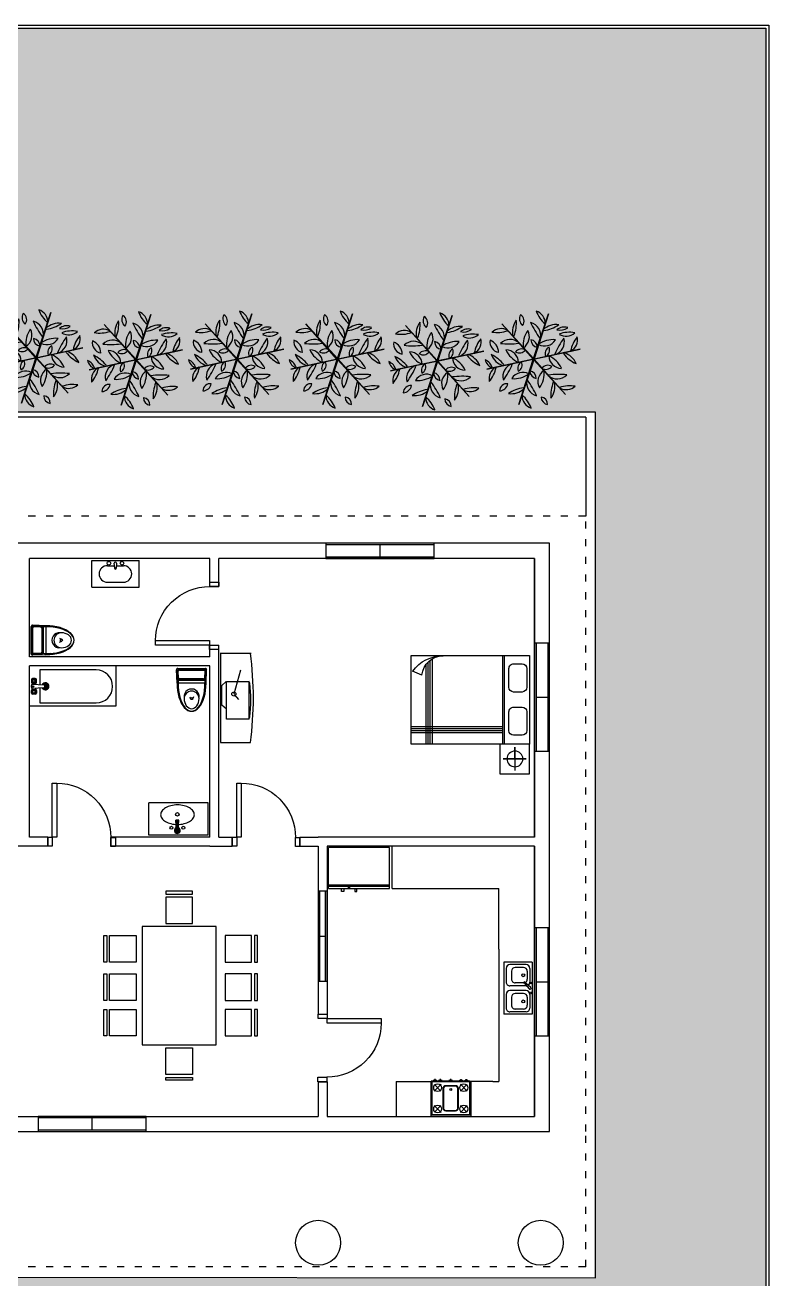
# Model space of a CAD drawing. Header units: millimetres. Extents: x 698 to 3284, y 241 to 3435.
# Drawn here: x 2027 to 3284, y 1314 to 3435 of the extents above; entities that cross this region are included whole.
import ezdxf

# ---------------------------------------------------------------- set-up
doc = ezdxf.new("R2010")
doc.units = ezdxf.units.MM
doc.linetypes.add('120', pattern=[200000, 100000, 100000])
doc.linetypes.add('ACAD_ISO03W100', pattern=[30, 12, -18])
for name, color, linetype in [('Blocks', 130, 'Continuous'), ('Door', 210, 'Continuous'), ('Garden', 90, 'Continuous'), ('Window', 40, 'Continuous')]:
    doc.layers.add(name, color=color, linetype=linetype)
doc.styles.add('DIM', font='txt')

# ---------------------------------------------------------------- blocks, each defined once
blk = doc.blocks.new('window2')
at = {"layer": 'Window'}
for p, q in [((182.88, 25.4), (0, 25.4)), ((0, 25.4), (0, 0)), ((182.88, 22.86), (0, 22.86)), ((91.44, 2.54), (91.44, 22.86)), ((182.88, 0), (182.88, 25.4)), ((0, 2.54), (182.88, 2.54)), ((0, 0), (182.88, 0))]:
    blk.add_line(p, q, dxfattribs=at)
blk = doc.blocks.new('Door1')
at = {"layer": 'Door'}
for points in [[(99.1, 15.9), (106.7, 15.9), (106.7, 107.4), (99.1, 107.4)], [(0, 0), (7.6, 0), (7.6, 15.2), (0, 15.2)], [(106.7, 0.7), (114.3, 0.7), (114.3, 15.9), (106.7, 15.9)]]:
    blk.add_lwpolyline(points, close=True, dxfattribs=at)
blk.add_arc((99.1, 15.9), 91.4, 90, 180.4388, dxfattribs=at)
blk = doc.blocks.new('window1')
at = {"layer": 'Window'}
for p, q in [((152.4, 15.24), (0, 15.24)), ((0, 15.24), (0, 0)), ((152.4, 12.7), (0, 12.7)), ((0, 2.54), (152.4, 2.54)), ((0, 0), (152.4, 0)), ((76.2, 2.54), (76.2, 12.7)), ((152.4, 0), (152.4, 15.24))]:
    blk.add_line(p, q, dxfattribs=at)
blk = doc.blocks.new('A$C2DCE4A65')
at = {"color": 0}
for p, q in [((0.778, 0.797), (1.017, 1.519)), ((0.78, 0.788), (1.017, 1.519)), ((1.017, 1.519), (0.788, 0.795)), ((0.266, 1.359), (0.778, 0.797)), ((0.77, 0.79), (0.266, 1.359)), ((0.78, 0.788), (0.266, 1.359)), ((0.78, 0.788), (1.531, 0.948)), ((0.788, 0.795), (1.531, 0.948)), ((1.531, 0.948), (0.79, 0.785)), ((0.029, 0.628), (0.77, 0.79)), ((0.78, 0.788), (0.029, 0.628)), ((0.773, 0.781), (0.029, 0.628)), ((0.78, 0.788), (0.543, 0.057)), ((0.543, 0.057), (0.773, 0.781)), ((0.782, 0.778), (0.543, 0.057)), ((0.78, 0.788), (1.294, 0.217)), ((1.294, 0.217), (0.782, 0.778)), ((0.79, 0.785), (1.294, 0.217))]:
    blk.add_line(p, q, dxfattribs=at)
for centre, major_axis, start_param, end_param in [((0.76, 1.223), (-0.228, 0.228), 0.145772, 0.977324), ((-0.054, 1.367), (-0.394, 0.394), 3.546457, 4.015769), ((0.692, 1.437), (-0.099, 0.099), 0.291497, 1.653535), ((0.507, 1.402), (0.084, 0.084), 4.84964, 6.520169), ((1.299, 1.742), (-0.362, 0.362), 1.141233, 1.641713), ((0.753, 1.358), (-0.152, 0.152), 3.922628, 5.184495), ((0.254, 1.065), (0.152, 0.152), 0.257436, 1.519304), ((0.195, 1.73), (-0.362, 0.362), 2.188431, 2.68891), ((1.021, 1.015), (0.29, 0.29), 1.747994, 2.459777), ((0.502, 1.149), (-0.148, 0.148), 2.922954, 4.426409), ((0.679, 1.17), (0.152, 0.152), 5.27561, 6.81933), ((1.856, 1.874), (-0.869, 0.869), 1.200983, 1.439901), ((1.147, 1.023), (-0.228, 0.228), -0.901426, -0.069873), ((0.864, 1.8), (-0.394, 0.394), 2.499259, 2.968572), ((1.272, 1.122), (-0.129, 0.129), -1.09566, -0.090558), ((1.206, 1.463), (-0.147, 0.147), 2.112264, 2.984703), ((1.357, 0.709), (-0.362, 0.362), -0.953162, -0.452682), ((1.298, 1.373), (0.152, 0.152), 3.399029, 4.660897), ((0.246, 1.065), (-0.12, 0.12), 0.62324, 2.166066), ((0.013, 0.902), (-0.142, 0.142), 3.903553, 5.168938), ((0.399, 0.891), (0.152, 0.152), 0.039622, 1.583342), ((0.377, 2.263), (-0.869, 0.869), 2.248181, 2.487099), ((0.853, 1.094), (0.0823, 0.0823), 2.295853, 3.830513), ((0.715, 0.976), (-0.0896, 0.0896), 3.942833, 5.325126), ((1.097, 0.693), (-0.29, 0.29), -0.87, -0.158217), ((0.953, 1.209), (0.148, 0.148), 3.446553, 4.950008), ((1.06, 1.067), (0.152, 0.152), 4.228412, 5.772132), ((2.259, 0.4), (-0.869, 0.869), 0.153786, 0.392704), ((1.877, 0.821), (0.362, 0.362), 1.664832, 2.165312), ((1.272, 1.103), (0.152, 0.152), 4.446227, 5.708094), ((0.393, 0.988), (0.228, 0.228), 2.763766, 3.595318), ((-0.138, 0.355), (-0.394, 0.394), 4.593654, 5.062967), ((0.704, 1.11), (-0.29, 0.29), 1.224395, 1.936178), ((0.328, 0.727), (0.148, 0.148), 5.540948, 7.044403), ((0.585, 0.825), (-0.0896, 0.0896), -1.293155, 0.089139), ((0.552, 1.004), (0.0823, 0.0823), 3.34305, 4.877711), ((1.081, 0.878), (-0.0823, 0.0823), -0.322141, 1.212519), ((0.91, 0.938), (0.0896, 0.0896), 4.466432, 5.848725), ((0.856, 0.466), (0.29, 0.29), 5.936784, 6.648567), ((1.232, 0.849), (-0.148, 0.148), 0.828559, 2.332014), ((1.698, 1.221), (-0.394, 0.394), 1.452062, 1.921374), ((1.167, 0.588), (-0.228, 0.228), 4.334562, 5.166114), ((-0.084, 0.589), (-0.147, 0.147), 4.20666, 5.079098), ((0.178, 0.817), (-0.129, 0.129), 0.998735, 2.003837), ((0.277, 0.471), (-0.152, 0.152), -0.266162, 0.995705), ((-0.328, 0.752), (-0.362, 0.362), 3.235628, 3.736108), ((0.5, 0.509), (0.152, 0.152), 1.08682, 2.630539), ((-0.699, 1.176), (-0.869, 0.869), 3.295379, 3.534297), ((0.65, 0.638), (0.0896, 0.0896), 1.324839, 2.707132), ((0.479, 0.698), (-0.0823, 0.0823), 2.819452, 4.354112), ((1.008, 0.572), (0.0823, 0.0823), 0.201458, 1.736118), ((0.975, 0.75), (-0.0896, 0.0896), 1.848437, 3.230732), ((0.607, 0.366), (0.148, 0.148), 0.30496, 1.808415), ((0.463, 0.883), (-0.29, 0.29), 2.271592, 2.983376), ((0.881, 0.406), (-0.152, 0.152), 0.563221, 2.106941), ((-0.296, -0.299), (0.869, 0.869), 5.913372, 6.15229), ((0.845, 0.6), (0.0896, 0.0896), 2.372036, 3.75433), ((0.707, 0.482), (-0.0823, 0.0823), 3.866649, 5.40131), ((1.058, 0.427), (0.148, 0.148), 1.352158, 2.855612), ((0.539, 0.561), (-0.29, 0.29), 3.31879, 4.030573), ((1.162, 0.684), (0.152, 0.152), 3.181215, 4.724935), ((1.183, -0.687), (0.869, 0.869), 0.677385, 0.916303), ((1.614, 0.209), (0.394, 0.394), 1.975661, 2.444973), ((0.8, 0.352), (-0.228, 0.228), 3.287365, 4.118917), ((0.35, 0.274), (-0.084, 0.084), -0.909946, 0.760583), ((0.227, 0.417), (0.099, 0.099), 3.956688, 5.318726), ((0.696, -0.224), (0.394, 0.394), 0.928463, 1.397776), ((0.413, 0.553), (0.228, 0.228), 3.810963, 4.642516), ((0.807, 0.205), (-0.152, 0.152), 0.781035, 2.042903), ((0.26, -0.178), (-0.362, 0.362), 4.282826, 4.783305), ((1.306, 0.511), (0.152, 0.152), 3.399029, 4.660897), ((1.365, -0.154), (-0.362, 0.362), -0.953162, -0.452682), ((1.027, 0.18), (0.0896, 0.0896), 2.372036, 3.75433), ((0.889, 0.062), (-0.0823, 0.0823), 3.866649, 5.40131)]:
    blk.add_ellipse(centre, major_axis=major_axis, ratio=1, start_param=start_param, end_param=end_param, dxfattribs=at)
blk = doc.blocks.new('A$C779B16D6')
for p, q in [((0, 2), (0.5, 2)), ((0, 1.5), (0, 2)), ((0.252, 1.555), (0.252, 1.945)), ((0.252, 1.945), (0.252, 1.754)), ((0.5, 2), (0.5, 0)), ((2, 2), (0.5, 2)), ((1.048, 1.954), (0.731, 1.954)), ((1.78, 1.954), (1.463, 1.954)), ((2, 0), (2, 2)), ((0.448, 1.754), (0.058, 1.754)), ((0.252, 1.754), (0.448, 1.754)), ((0.252, 1.754), (0.252, 1.555)), ((0.651, 1.874), (0.651, 1.732)), ((1.128, 1.732), (1.128, 1.874)), ((1.383, 1.874), (1.383, 1.732)), ((1.86, 1.732), (1.86, 1.874)), ((0.5, 1.5), (0, 1.5)), ((2.001, 1.569), (0.502, 1.569)), ((2.001, 1.541), (0.502, 1.541)), ((0.697, 0), (0.697, 1.541)), ((0.731, 1.652), (1.048, 1.652)), ((0.732, 0), (0.732, 1.541)), ((0.767, 0), (0.767, 1.541)), ((0.802, 0), (0.802, 1.541)), ((1.463, 1.652), (1.78, 1.652)), ((0.5, 0.359), (1.944, 0.359)), ((0.5, 0.324), (1.92, 0.324)), ((0.5, 0.289), (1.889, 0.289)), ((0.5, 0.254), (1.849, 0.254)), ((1.67, 0.179), (1.735, 0.025)), ((0.5, 0), (2, 0))]:
    blk.add_line(p, q)
for centre, radius, start, end in [((0.731, 1.874), 0.08, 90, 180), ((1.048, 1.874), 0.08, 0, 90), ((1.463, 1.874), 0.08, 90, 180), ((1.78, 1.874), 0.08, 0, 90), ((0.731, 1.732), 0.08, 180, 270), ((1.048, 1.732), 0.08, 270, 0), ((1.463, 1.732), 0.08, 180, 270), ((1.78, 1.732), 0.08, 270, 0), ((1.614, 0.562), 0.387, 278.2518, 356.6808), ((1.378, 0.529), 0.617, 305.3295, 1.0459)]:
    blk.add_arc(centre, radius, start, end)
blk.add_ellipse((0.252, 1.754), major_axis=(0, -0.135), ratio=0.975448)
blk = doc.blocks.new('A$C152278EE')
for p, q in [((0.139, 0.56), (0.139, 0.31)), ((1.092, 0.56), (0.139, 0.56)), ((0, 0.394), (0, 0.349)), ((0, 0.265), (0, 0.295)), ((0.01, 0.317), (0.213, 0.305)), ((0.213, 0.255), (0.01, 0.243)), ((0.012, 0.396), (0.012, 0.347)), ((0.012, 0.164), (0.012, 0.213)), ((0.067, 0.401), (0.017, 0.401)), ((0.017, 0.342), (0.067, 0.342)), ((0.017, 0.218), (0.067, 0.218)), ((0.064, 0.414), (0.02, 0.414)), ((0.02, 0.329), (0.064, 0.329)), ((0.02, 0.23), (0.064, 0.23)), ((0.072, 0.347), (0.072, 0.396)), ((0.072, 0.213), (0.072, 0.164)), ((0.084, 0.349), (0.084, 0.394)), ((0.139, 0.25), (0.139, 0)), ((0.205, 0.319), (0.205, 0.306)), ((0.205, 0.254), (0.205, 0.242)), ((0.22, 0.327), (0.22, 0.302)), ((0.22, 0.258), (0.22, 0.234)), ((0.223, 0.295), (0.223, 0.265)), ((0.235, 0.232), (0.235, 0.329)), ((0.25, 0.327), (0.25, 0.234)), ((0.265, 0.319), (0.265, 0.242)), ((0.28, 0.301), (0.28, 0.261)), ((0, 0.166), (0, 0.211)), ((0.067, 0.159), (0.017, 0.159)), ((0.064, 0.146), (0.02, 0.146)), ((0.084, 0.211), (0.084, 0.166)), ((0.139, 0), (1.092, 0))]:
    blk.add_line(p, q)
for centre, radius in [((0.042, 0.372), 0.0297), ((0.025, 0.28), 0.0124), ((0.042, 0.188), 0.0297), ((0.042, 0.372), 0.0229), ((0.025, 0.28), 0.00619), ((0.042, 0.188), 0.0229)]:
    blk.add_circle(centre, radius)
for centre, radius, start, end in [((1.092, 0.28), 0.28, 270, 90), ((0.02, 0.394), 0.0198, 90, 180), ((0.02, 0.349), 0.0198, 180, 270), ((0.027, 0.296), 0.0271, 129.2726, 182.8025), ((0.027, 0.264), 0.0271, 177.1975, 230.7274), ((0.02, 0.211), 0.0198, 90, 180), ((0.017, 0.396), 0.00495, 90, 180), ((0.017, 0.347), 0.00495, 180, 270), ((0.017, 0.213), 0.00495, 90, 180), ((0.064, 0.394), 0.0198, 0, 90), ((0.064, 0.349), 0.0198, 270, 0), ((0.064, 0.211), 0.0198, 360, 90), ((0.067, 0.396), 0.00495, 0, 90), ((0.067, 0.347), 0.00495, 270, 0), ((0.067, 0.213), 0.00495, 0, 90), ((0.235, 0.281), 0.0594, 208.6883, 152.8686), ((0.235, 0.281), 0.0488, 214.7758, 147.2247), ((0.213, 0.295), 0.0099, 360, 86.6726), ((0.213, 0.265), 0.0099, 273.3274, 0), ((0.02, 0.166), 0.0198, 180, 270), ((0.017, 0.164), 0.00495, 180, 270), ((0.064, 0.166), 0.0198, 270, 0), ((0.067, 0.164), 0.00495, 270, 0)]:
    blk.add_arc(centre, radius, start, end)
blk = doc.blocks.new('A$C50A015BB')
for p, q in [((0, 0.55), (1, 0.55)), ((0, 0.55), (0, 0)), ((0.498, 0.5), (0.538, 0.5)), ((0.498, 0.5), (0.498, 0.3)), ((0.518, 0.5), (0.518, 0.3)), ((0.538, 0.5), (0.538, 0.3)), ((1, 0.55), (1, 0)), ((0.493, 0.335), (0.493, 0.295)), ((0.493, 0.335), (0.543, 0.335)), ((0.493, 0.295), (0.543, 0.295)), ((0.498, 0.325), (0.538, 0.325)), ((0.498, 0.3), (0.538, 0.3)), ((0.543, 0.335), (0.543, 0.295)), ((0, 0), (1, 0)), ((0, 0), (1, 0))]:
    blk.add_line(p, q)
for centre, radius in [((0.418, 0.424), 0.025), ((0.618, 0.424), 0.025), ((0.518, 0.198), 0.0298)]:
    blk.add_circle(centre, radius)
for centre, radius, start, end in [((0.52, 0.47), 0.0497, 291.7425, 244.2331), ((0.52, 0.47), 0.0397, 297.632, 237.0256), ((0.33, 0.203), 0.0991, 144.4178, 180), ((0.418, 0.14), 0.208, 120.0686, 144.4178), ((0.477, 0.038), 0.325, 103.4853, 120.0686), ((0.516, -0.123), 0.491, 90, 103.4853), ((0.516, -0.123), 0.491, 76.5147, 90), ((0.554, 0.038), 0.325, 59.9314, 76.5147), ((0.613, 0.14), 0.208, 35.5822, 59.9314), ((0.702, 0.203), 0.0991, 0, 35.5822), ((0.33, 0.203), 0.0991, 180, 215.5822), ((0.418, 0.267), 0.208, 215.5822, 239.9314), ((0.477, 0.368), 0.325, 239.9314, 256.5147), ((0.516, 0.529), 0.491, 256.5147, 270), ((0.516, 0.529), 0.491, 270, 283.4853), ((0.554, 0.368), 0.325, 283.4853, 300.0686), ((0.613, 0.267), 0.208, 300.0686, 324.4178), ((0.702, 0.203), 0.0991, 324.4178, 0)]:
    blk.add_arc(centre, radius, start, end)
blk = doc.blocks.new('A$C30070AEB')
for p, q in [((0, 0.45), (0.8, 0.45)), ((0, 0), (0, 0.45)), ((0.8, 0), (0.8, 0.45)), ((0.265, 0.365), (0.385, 0.365)), ((0.39, 0.321), (0.38, 0.406)), ((0.41, 0.321), (0.39, 0.321)), ((0.42, 0.406), (0.41, 0.321)), ((0.415, 0.365), (0.535, 0.365)), ((0.265, 0.085), (0.535, 0.085)), ((0, 0), (0.8, 0))]:
    blk.add_line(p, q)
for centre in [(0.29, 0.406), (0.51, 0.406)]:
    blk.add_circle(centre, 0.03)
for centre, radius, start, end in [((0.4, 0.406), 0.02, 0, 180), ((0.265, 0.225), 0.14, 90, 270), ((0.4, 0.321), 0.015, 138.1701, 41.8299), ((0.535, 0.225), 0.14, 270, 90)]:
    blk.add_arc(centre, radius, start, end)
blk = doc.blocks.new('A$C10C50199')
for p, q in [((0.008, 0.474), (0, 0.702)), ((0.029, 0.403), (0.018, 0.693)), ((0.02, 0.722), (0.489, 0.722)), ((0.032, 0.566), (0.028, 0.675)), ((0.038, 0.713), (0.47, 0.713)), ((0.048, 0.695), (0.461, 0.695)), ((0.477, 0.566), (0.481, 0.675)), ((0.479, 0.4), (0.49, 0.693)), ((0.5, 0.474), (0.508, 0.702)), ((0.482, 0.474), (0.026, 0.474)), ((0.475, 0.519), (0.034, 0.519)), ((0.465, 0.528), (0.044, 0.528)), ((0.457, 0.546), (0.052, 0.546)), ((0.224, 0.244), (0.237, 0.207)), ((0.289, 0.244), (0.27, 0.205))]:
    blk.add_line(p, q)
blk.add_circle((0.254, 0.213), 0.018)
for centre, radius, start, end in [((0.02, 0.702), 0.02, 90, 182.0784), ((0.038, 0.693), 0.02, 90, 182.0784), ((0.048, 0.675), 0.02, 90, 182.0784), ((0.461, 0.675), 0.02, 357.8434, 90), ((0.47, 0.693), 0.02, 357.8434, 90), ((0.489, 0.702), 0.02, 357.9216, 90), ((0.044, 0.548), 0.02, 182.0784, 270), ((0.133, 0.48), 0.107, 158.3524, 183.061), ((0.052, 0.566), 0.02, 182.0784, 270), ((0.457, 0.566), 0.02, 270, 357.8434), ((0.465, 0.548), 0.02, 270, 357.8434), ((0.357, 0.477), 0.126, 358.7783, 19.6797), ((0.254, 0.248), 0.127, 351.2753, 188.7247), ((0.254, 0.213), 0.126, 0.3177, 180.3177)]:
    blk.add_arc(centre, radius, start, end)
for centre, major_axis, ratio, start_param in [((0.254, 0.474), (0, 0.476), 0.516453, 1.570796), ((0.254, 0.474), (0, 0.475), 0.480461, 1.570796), ((0.254, 0.214), (0, 0.172), 0.733832, 1.578936)]:
    blk.add_ellipse(centre, major_axis=major_axis, ratio=ratio, start_param=start_param, end_param=4.712389)
blk = doc.blocks.new('A$C575313A8')
at = {"linetype": '120'}
for p, q in [((0, 792), (0, 72)), ((2164, 792), (0, 792)), ((568, 113), (568, 647)), ((568, 647), (1479, 647)), ((804, 647), (900, 761)), ((900, 761), (1382, 761)), ((1382, 761), (1479, 656)), ((1479, 647), (1479, 113)), ((2160, 792), (2160, 72)), ((1163, 463), (1041, 358)), ((1181, 463), (1759, 306)), ((568, 113), (620, 87)), ((1479, 113), (568, 113)), ((1435, 87), (1487, 113))]:
    blk.add_line(p, q, dxfattribs=at)
at = {"linetype": 'Continuous'}
blk.add_line((2163, 800), (2163, 54), dxfattribs=at)
at = {"linetype": '120'}
blk.add_circle((1172, 472), 49.5, dxfattribs=at)
for centre, radius, start, end in [((1080, 8029), 8030, 262.2704, 277.7296), ((1027, 2967), 2908, 261.9486, 278.0514)]:
    blk.add_arc(centre, radius, start, end, dxfattribs=at)
at = {"linetype": '120', "style": 'DIM', "text_generation_flag": 4, "flags": 1}
for tag in ['YVALUE', 'XVALUE']:
    blk.add_attdef(tag, (1147, 238), '', height=0.000288, rotation=270, dxfattribs=at)
blk = doc.blocks.new('A$C52E75F87')
for p, q in [((1.2, 2.6), (0.75, 2.6)), ((0.75, 2.6), (0.75, 2.55)), ((0.75, 2.55), (1.2, 2.55)), ((1.2, 2.55), (1.2, 2.6)), ((1.4, 2.6), (1.4, 2.55)), ((1.85, 2.6), (1.4, 2.6)), ((1.4, 2.55), (1.85, 2.55)), ((1.85, 2.55), (1.85, 2.6)), ((2.45, 2.6), (2, 2.6)), ((2, 2.6), (2, 2.55)), ((2, 2.55), (2.45, 2.55)), ((2.45, 2.55), (2.45, 2.6)), ((1.2, 2.5), (0.75, 2.5)), ((0.75, 2.5), (0.75, 2.05)), ((1.2, 2.05), (1.2, 2.5)), ((1.4, 2.5), (1.4, 2.05)), ((1.85, 2.5), (1.4, 2.5)), ((1.85, 2.05), (1.85, 2.5)), ((2.45, 2.5), (2, 2.5)), ((2, 2.5), (2, 2.05)), ((2.45, 2.05), (2.45, 2.5)), ((0.75, 2.05), (1.2, 2.05)), ((1.4, 2.05), (1.85, 2.05)), ((2, 2.05), (2.45, 2.05)), ((2.6, 1.9), (0.6, 1.9)), ((0.6, 1.9), (0.6, 0.65)), ((2.6, 0.65), (2.6, 1.9)), ((0, 1.5), (0, 1.05)), ((0.05, 1.5), (0, 1.5)), ((0.05, 1.05), (0.05, 1.5)), ((0.1, 1.5), (0.1, 1.05)), ((0.55, 1.5), (0.1, 1.5)), ((0.55, 1.05), (0.55, 1.5)), ((2.65, 1.5), (3.1, 1.5)), ((2.65, 1.05), (2.65, 1.5)), ((3.1, 1.5), (3.1, 1.05)), ((3.15, 1.5), (3.2, 1.5)), ((3.15, 1.05), (3.15, 1.5)), ((3.2, 1.5), (3.2, 1.05)), ((0, 1.05), (0.05, 1.05)), ((0.1, 1.05), (0.55, 1.05)), ((3.1, 1.05), (2.65, 1.05)), ((3.2, 1.05), (3.15, 1.05)), ((0.6, 0.65), (2.6, 0.65)), ((0.75, 0.1), (0.75, 0.55)), ((0.75, 0.55), (1.2, 0.55)), ((1.2, 0.55), (1.2, 0.1)), ((1.4, 0.1), (1.4, 0.55)), ((1.4, 0.55), (1.85, 0.55)), ((1.85, 0.55), (1.85, 0.1)), ((2, 0.1), (2, 0.55)), ((2, 0.55), (2.45, 0.55)), ((2.45, 0.55), (2.45, 0.1)), ((1.2, 0.1), (0.75, 0.1)), ((0.75, 0), (0.75, 0.05)), ((0.75, 0.05), (1.2, 0.05)), ((1.2, 0.05), (1.2, 0)), ((1.85, 0.1), (1.4, 0.1)), ((1.4, 0), (1.4, 0.05)), ((1.4, 0.05), (1.85, 0.05)), ((1.85, 0.05), (1.85, 0)), ((2.45, 0.1), (2, 0.1)), ((2, 0), (2, 0.05)), ((2, 0.05), (2.45, 0.05)), ((2.45, 0.05), (2.45, 0)), ((1.2, 0), (0.75, 0)), ((1.85, 0), (1.4, 0)), ((2.45, 0), (2, 0))]:
    blk.add_line(p, q)
blk = doc.blocks.new('_ESTU1')
for p, q in [((0, -0.402), (0, 0.402)), ((0.704, 0.402), (0, 0.402)), ((0.01, -0.392), (0.01, 0.392)), ((0.694, 0.392), (0.01, 0.392)), ((0.203, 0.339), (0.06, 0.2)), ((0.063, 0.337), (0.203, 0.201)), ((0.501, 0.339), (0.643, 0.2)), ((0.641, 0.337), (0.501, 0.201)), ((0.694, -0.392), (0.694, 0.392)), ((0.704, -0.402), (0.704, 0.402)), ((0.092, 0.1), (0.092, -0.1)), ((0.102, 0.1), (0.102, -0.1)), ((0.552, 0.16), (0.152, 0.16)), ((0.552, 0.15), (0.152, 0.15)), ((0.602, -0.1), (0.602, 0.1)), ((0.612, -0.1), (0.612, 0.1)), ((0.203, -0.339), (0.06, -0.2)), ((0.063, -0.337), (0.203, -0.201)), ((0.152, -0.15), (0.552, -0.15)), ((0.152, -0.16), (0.552, -0.16)), ((0.501, -0.339), (0.643, -0.2)), ((0.641, -0.337), (0.501, -0.201)), ((0.704, -0.402), (0, -0.402)), ((0.694, -0.392), (0.01, -0.392))]:
    blk.add_line(p, q)
for points in [[(0.704, 0.284), (0.724, 0.284), (0.724, 0.314), (0.744, 0.314), (0.744, 0.334), (0.724, 0.334), (0.724, 0.364), (0.704, 0.364)], [(0.704, 0.175), (0.724, 0.175), (0.724, 0.205), (0.744, 0.205), (0.744, 0.225), (0.724, 0.225), (0.724, 0.255), (0.704, 0.255)], [(0.704, -0.04), (0.724, -0.04), (0.724, -0.01), (0.744, -0.01), (0.744, 0.01), (0.724, 0.01), (0.724, 0.04), (0.704, 0.04)], [(0.704, -0.175), (0.724, -0.175), (0.724, -0.205), (0.744, -0.205), (0.744, -0.225), (0.724, -0.225), (0.724, -0.255), (0.704, -0.255)], [(0.704, -0.284), (0.724, -0.284), (0.724, -0.314), (0.744, -0.314), (0.744, -0.334), (0.724, -0.334), (0.724, -0.364), (0.704, -0.364)]]:
    blk.add_lwpolyline(points)
for centre, radius in [((0.131, 0.271), 0.0814), ((0.572, 0.271), 0.0814), ((0.532, 0), 0.02), ((0.131, -0.271), 0.0814), ((0.572, -0.271), 0.0814)]:
    blk.add_circle(centre, radius)
for centre, radius, start, end in [((0.152, 0.1), 0.06, 90, 180), ((0.152, 0.1), 0.05, 90, 180), ((0.552, 0.1), 0.06, 0, 90), ((0.552, 0.1), 0.05, 0, 90), ((0.152, -0.1), 0.06, 180, 270), ((0.152, -0.1), 0.05, 180, 270), ((0.552, -0.1), 0.05, 270, 360), ((0.552, -0.1), 0.06, 270, 360)]:
    blk.add_arc(centre, radius, start, end)
blk = doc.blocks.new('A$C21413DFF')
at = {"xscale": 815.9119659446787, "yscale": 815.9119659446787, "zscale": 815.9119659446787, "rotation": 270}
blk.add_blockref('_ESTU1', (328, 607), dxfattribs=at)
blk = doc.blocks.new('A$C4ACA465A')
for p, q in [((0, 600), (0, 0)), ((0, 600), (1100, 600)), ((130, 550), (420, 550)), ((529, 561), (416, 432)), ((428, 421), (559, 534)), ((680, 550), (970, 550)), ((1100, 600), (1100, 0)), ((50, 470), (50, 130)), ((108, 416), (108, 241)), ((188, 496), (357, 496)), ((416, 432), (428, 421)), ((437, 416), (437, 241)), ((500, 470), (500, 130)), ((600, 470), (600, 130)), ((660, 416), (660, 241)), ((740, 496), (909, 496)), ((989, 416), (989, 241)), ((1050, 470), (1050, 130)), ((130, 50), (420, 50)), ((188, 161), (357, 161)), ((680, 50), (970, 50)), ((740, 161), (909, 161)), ((0, 0), (1100, 0))]:
    blk.add_line(p, q)
for centre, radius in [((437, 574), 17.2), ((647, 574), 17.2), ((275, 410), 31.1), ((827, 410), 31.1)]:
    blk.add_circle(centre, radius)
for centre, radius, start, end in [((130, 470), 80, 90, 180), ((420, 470), 80, 32.6633, 90), ((550, 554), 21.9, 294.4719, 162.1402), ((680, 470), 80, 90, 180), ((970, 470), 80, 0, 90), ((188, 416), 80, 90, 180), ((357, 416), 80, 23.6053, 90), ((357, 416), 80, 0, 8.7069), ((420, 470), 80, 0, 8.948), ((740, 416), 80, 90, 180), ((909, 416), 80, 0, 90), ((130, 130), 80, 180, 270), ((188, 241), 80, 180, 270), ((357, 241), 80, 270, 0), ((420, 130), 80, 270, 0), ((680, 130), 80, 180, 270), ((740, 241), 80, 180, 270), ((909, 241), 80, 270, 0), ((970, 130), 80, 270, 0)]:
    blk.add_arc(centre, radius, start, end)
blk = doc.blocks.new('C12')
for p, q in [((-0.7013, -0.8734), (-0.7013, -0.0048)), ((0.5813, -0.0048), (-0.7013, -0.0048)), ((0.5813, -0.8734), (0.5813, -0.0048)), ((-0.7013, -0.7942), (0.5813, -0.7942)), ((-0.7013, -0.8208), (0.5813, -0.8208)), ((-0.2794, -0.8734), (-0.2794, -0.8208)), ((-0.2549, -0.8734), (-0.2549, -0.8208)), ((-0.7013, -0.8734), (0.5813, -0.8734)), ((-0.4266, -0.9363), (-0.4266, -0.8713)), ((-0.3802, -0.8713), (-0.3802, -0.9363)), ((-0.1512, -0.8713), (-0.1512, -0.9363)), ((-0.1048, -0.9363), (-0.1048, -0.8713)), ((-0.3802, -0.9363), (-0.4266, -0.9363)), ((-0.1512, -0.9363), (-0.1048, -0.9363))]:
    blk.add_line(p, q)
blk = doc.blocks.new('62438789')
at = {"xscale": 10, "zscale": 10}
blk.add_blockref('C12', (0.933, -0.007), dxfattribs=at)
blk = doc.blocks.new('REFRIG4')
at = {"xscale": 0.1, "zscale": 0.1}
blk.add_blockref('62438789', (-0.033, 0.012), dxfattribs=at)

msp = doc.modelspace()

# ---------------------------------------------------------------- hatches: boundary and pattern name
at = {"layer": 'Garden', "transparency": 33554587}
h = msp.add_hatch(dxfattribs=at)
h.set_pattern_fill('GRASS', color=256, scale=2)
h.set_pattern_definition([(90, (-159545.373, -100080.37), (-35.9210245, 35.9210245), [9.525, -62.317049]), (45, (-159545.373, -100080.37), (-35.921024, 35.921024), [9.525, -41.275]), (135, (-159545.373, -100080.37), (-35.921024, -35.921024), [9.525, -41.275])])
h.paths.add_polyline_path([(3279.4, 245.7), (3279.4, 3430.2), (1278, 3430.2), (1278, 2780.6), (2991.1, 2780.6), (2991.1, 1316.2), (1981.9, 1317.1), (1981.9, 1137.1), (1811.6, 1137.1), (1614.1, 1137.1), (1482, 1137.1), (1339, 1137.1), (1339, 245.7)])
edge = h.paths.add_edge_path(flags=16)
edge.add_ellipse((2023, 1129.7), major_axis=(38, 38), ratio=1, start_angle=335.3878, end_angle=364.0632, ccw=False)
edge.add_line((2058, 1170.5), (2057.8, 1169.7))
edge.add_ellipse((2080.4, 1169.9), major_axis=(16, 16), ratio=1, start_angle=135.4925, end_angle=207.0497)
edge = h.paths.add_edge_path(flags=16)
edge.add_ellipse((2048.3, 1269), major_axis=(15.5, 15.5), ratio=1, start_angle=258.3712, end_angle=343.6145, ccw=False)
edge.add_line((2060.4, 1250.7), (2077.4, 1232.1))
edge.add_line((2077.4, 1232.1), (2083.7, 1251.1))
edge.add_ellipse((2085.2, 1263.2), major_axis=(-8.64, 8.64), ratio=1, start_angle=41.5427, end_angle=127.8101, ccw=False)
edge.add_ellipse((2070.7, 1250.9), major_axis=(-9.41, 9.41), ratio=1, start_angle=230.0238, end_angle=305.1073, ccw=False)

# ---------------------------------------------------------------- linework, layer by layer
for p, q in [((2991.1, 2780.6), (1278, 2780.6)), ((2991.1, 1316.2), (2991.1, 2780.6)), ((2974.8, 2772), (1278, 2772)), ((2974.8, 2772), (2974.8, 2604.3)), ((2035, 2366.4), (2035, 2533.2)), ((2339.8, 2485.5), (2339.8, 2533.2)), ((2355, 2485.5), (2355, 2533.2)), ((2888.4, 2533.2), (2888.4, 2061.6)), ((2339.8, 2485.5), (2355, 2485.5)), ((2339.8, 2366.4), (2339.8, 2386.5)), ((2339.8, 2386.5), (2355, 2386.5)), ((2355, 2061.6), (2355, 2386.5)), ((2339.8, 2366.4), (2035, 2366.4)), ((2339.8, 2351.2), (2035, 2351.2)), ((2035, 2061.6), (2035, 2351.2)), ((2339.8, 2061.6), (2339.8, 2351.2)), ((2065.6, 2061.6), (2035, 2061.6)), ((2065.6, 2061.6), (2065.6, 2046.4)), ((2339.8, 2061.6), (2172.3, 2061.6)), ((2172.3, 2061.6), (2172.3, 2046.4)), ((2355, 2061.6), (2377.5, 2061.6)), ((2377.5, 2061.6), (2377.5, 2046.4)), ((2491.9, 2061.6), (2522.6, 2061.6)), ((2491.9, 2046.4), (2491.9, 2061.6)), ((2888.4, 2061.6), (2522.6, 2061.6)), ((2035, 2046.4), (1567.8, 2046.4)), ((2065.6, 2046.4), (2035, 2046.4)), ((2339.8, 2046.4), (2172.3, 2046.4)), ((2339.8, 2046.4), (2377.5, 2046.4)), ((2491.9, 2046.4), (2522.6, 2046.4)), ((2522.6, 2046.4), (2522.6, 1762.2)), ((2888.4, 2046.4), (2537.9, 2046.4)), ((2537.9, 2046.4), (2537.9, 1762.2)), ((2888.4, 2046.4), (2888.4, 1589.2)), ((2522.6, 1762.2), (2537.9, 1762.2)), ((2522.6, 1647.8), (2522.6, 1589.2)), ((2522.6, 1647.8), (2537.9, 1647.8)), ((2537.9, 1647.8), (2537.9, 1589.2)), ((1981.9, 1317.1), (2991.1, 1316.2))]:
    msp.add_line(p, q)
at = {"linetype": 'ACAD_ISO03W100'}
for p, q in [((2974.8, 2604.3), (1278, 2604.3)), ((2974.8, 1563.8), (2974.8, 2604.3)), ((2974.8, 1334.6), (2974.8, 1563.8)), ((2974.8, 1334.6), (1278, 1334.6))]:
    msp.add_line(p, q, dxfattribs=at)
for points in [[(697.7, 3435.2), (3284.4, 3435.2), (3284.4, 240.7), (697.7, 240.7)], [(702.7, 3430.2), (3279.4, 3430.2), (3279.4, 245.7), (702.7, 245.7)]]:
    msp.add_lwpolyline(points, close=True)
for points in [[(1811.6, 1563.8), (2913.8, 1563.8), (2913.8, 2558.6), (1440.6, 2558.6)], [(2339.8, 2533.2), (2035, 2533.2)], [(2888.4, 2061.6), (2888.4, 2533.2), (2355, 2533.2)], [(2537.9, 1589.2), (2888.4, 1589.2), (2888.4, 2046.4)], [(1804, 1589.2), (2522.6, 1589.2)]]:
    msp.add_lwpolyline(points)
for centre in [(2522.6, 1375.5), (2898.8, 1375.5)]:
    msp.add_circle(centre, 38)
at = {"layer": 'Blocks'}
for p, q in [((2181.5, 2283.8), (2181.5, 2351.2)), ((2035, 2283.8), (2181.5, 2283.8)), ((2647.9, 1974.6), (2647.9, 2046.4)), ((2647.9, 1974.6), (2828, 1974.6)), ((2828, 1872), (2828, 1974.6)), ((2828, 1872), (2828, 1648.6)), ((2654.3, 1648.6), (2654.3, 1589.2)), ((2654.3, 1648.6), (2713.1, 1648.6)), ((2713.1, 1648.6), (2713.1, 1589.2)), ((2818, 1648.6), (2780.5, 1648.6)), ((2780.5, 1648.6), (2780.5, 1589.2)), ((2818, 1648.6), (2828, 1648.6))]:
    msp.add_line(p, q, dxfattribs=at)

# ---------------------------------------------------------------- block references
at = {"xscale": -1, "rotation": 90}
msp.add_blockref('Door1', (2355, 2493.1), dxfattribs=at)
at = {"layer": 'Blocks', "color": 7, "xscale": 100, "yscale": 100, "zscale": 100}
for name, p in [('A$C30070AEB', (2140, 2484.3)), ('A$C152278EE', (2038.1, 2288.6)), ('A$C10C50199', (2283.3, 2274.7))]:
    msp.add_blockref(name, p, dxfattribs=at)
for name, p, rotation in [('A$C10C50199', (2110, 2369.3), 90), ('A$C50A015BB', (2336.5, 2119.9), 180)]:
    msp.add_blockref(name, p, dxfattribs=dict(at, rotation=rotation))
at = {"layer": 'Blocks'}
for name, p, xscale, yscale, zscale, rotation in [('A$C575313A8', (2413.1, 2221.6), 0.06999999999999999, 0.06999999999999999, 0.06999999999999999, 90), ('A$C779B16D6', (2679.8, 2168.8), -100, 100, 100, 270), ('A$C52E75F87', (2160.2, 1970.3), 100, 100, 100, 270), ('A$C4ACA465A', (2836.4, 1850), 0.08000000000000002, 0.08000000000000002, 0.08000000000000002, 270), ('A$C21413DFF', (2779.4, 1651.9), 0.1, 0.1, 0.1, 180)]:
    msp.add_blockref(name, p, dxfattribs=dict(at, xscale=xscale, yscale=yscale, zscale=zscale, rotation=rotation))
at = {"layer": 'Blocks', "xscale": 80, "yscale": 80, "zscale": 80}
msp.add_blockref('REFRIG4', (2591.6, 2044.1), dxfattribs=at)
at = {"layer": 'Door', "xscale": -1}
for p in [(2179.9, 2045.7), (2491.8, 2045.7)]:
    msp.add_blockref('Door1', p, dxfattribs=at)
at = {"layer": 'Door', "xscale": -1, "rotation": 270}
msp.add_blockref('Door1', (2521.9, 1647.9), dxfattribs=at)
at = {"layer": 'Garden', "xscale": 105, "yscale": 105, "zscale": 105}
for p in [(1964.3, 2789.6), (2132.8, 2786.3), (2303.6, 2787.4), (2473.6, 2787.4), (2642.1, 2784.2), (2804.9, 2787.4)]:
    msp.add_blockref('A$C2DCE4A65', p, dxfattribs=at)
at = {"layer": 'Window'}
for p in [(2535.8, 2533.2), (2049.3, 1563.8)]:
    msp.add_blockref('window2', p, dxfattribs=at)
at = {"layer": 'Window', "rotation": 270}
for name, p in [('window2', (2888.4, 2389.8)), ('window1', (2522.6, 1970.2)), ('window2', (2888.4, 1908.5))]:
    msp.add_blockref(name, p, dxfattribs=at)

doc.saveas('drawing.dxf')
